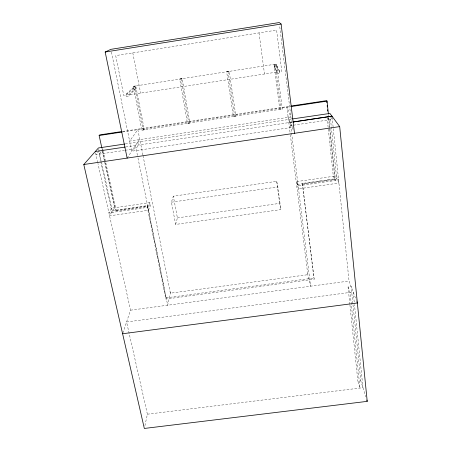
<?xml version="1.0" encoding="UTF-8"?>
<svg xmlns="http://www.w3.org/2000/svg" width="451" height="451" viewBox="0 0 451 451"><rect width="100%" height="100%" fill="white"/><g stroke="black" fill="none" stroke-linecap="round" stroke-linejoin="round"><path stroke-width="0.34" stroke-dasharray="2.25 1.69" d="M144.314 129.73L143.255 129.73L134.663 85.983L135.734 85.927L144.314 129.73L141.862 130.215L133.316 86.299L275.882 64.093L276.581 64.11L282.287 108.995L279.767 109.373L274.011 64.51L275.228 64.177L280.95 108.973L279.767 109.373M141.862 130.215L282.287 108.995M135.734 85.927L133.22 86.389M144.912 425.733L147.392 414.193L126.568 321.98L353.206 292.022L354.413 303.895M170.658 291.977L167.682 305.231L137.617 156.232M302.644 184.25L335.29 179.577L334.884 178.771L302.379 183.433L314.2 279.186L165.821 299.058L166.109 297.835L147.5 205.622L116.149 210.11L115.642 211.029L147.116 206.519L147.5 205.622M175.642 224.44L177.401 217.872L173.325 196.179L276.711 181.313L277.833 186.945L280.872 209.597L175.642 224.44L171.431 202.189L173.325 196.179M122.83 333.097L130.542 310.181L97.952 163.533M149.867 202.662L147.928 207.325L108.928 212.906L111.685 208.142L149.867 202.662L150.442 205.543L148.52 210.256L109.576 215.82L112.316 211.006L101.498 161.886M276.559 64.155L274.011 64.51M127.148 158.092L140.137 138.434M235.884 115.986L233.387 116.364L226.656 71.856L227.947 71.512L229.204 71.461L235.884 115.986L233.387 116.364M99.102 151L95.973 154.62L124.442 150.375M189.894 122.92L187.441 123.349L179.729 79.139L180.766 78.84L182.255 78.745L189.894 122.92L187.441 123.349M276.886 66.077L279.682 71.658L281.757 71.337L276.598 30.11L115.693 55.597L123.822 95.713L125.829 95.403A1.409 1.342 49.9 0 0 128.084 96.277L135.475 89.129M135.881 87.928L128.512 94.992L276.92 72.081L274.315 66.477M133.378 88.311L125.829 95.403A1.409 1.342 49.9 0 1 127.605 93.909A1.409 1.342 49.9 0 1 128.084 96.277M229.204 71.461L226.656 71.856M126.263 94.118L133.784 87.111M182.255 78.745L179.729 79.139M122.7 131.421L290.467 106.109M122.633 131.968L290.365 106.667M125.322 143.942L291.882 119.019M125.761 146.964L292.355 122.091L290.269 122.401L310.587 286.182L307.526 273.565M125.124 150.273L136.089 148.638L138.344 145.143L137.73 142.082M296.848 181.567L336.423 175.89L338.605 180.039L298.139 185.829L296.848 181.567L297.215 184.521L298.511 188.839L338.915 183.067L336.734 178.861L330.301 117.187M171.431 202.189L277.833 186.945M112.316 211.006L150.442 205.543M297.215 184.521L336.734 178.861M177.401 217.872L279.676 203.384L280.872 209.597M166.109 297.835L313.896 278.025L314.2 279.186M130.542 310.181L349.051 281.058L356.38 300.4M349.88 304.414L348.059 286.954L351.132 286.548L352.924 304.013M349.953 305.107L357.885 381.213L360.806 380.853L365.789 396.807M147.392 414.193L362.948 387.697L354.486 304.594M330.933 117.457L332.336 119.397L290.669 125.609L289.503 122.565L289.114 119.425M329.067 119.887L327.037 116.961L333.323 176.335L335.431 180.49L328.672 116.544M276.801 65.745L279.586 71.303M274.4 66.81L277.01 72.436M287.89 116.279L293.116 129.713M348.059 286.954L350.077 292.44L359.971 388.063L357.885 381.213M95.561 152.754L97.799 162.845M100.607 161.013L99.096 154.152L102.151 150.549L114.661 207.714L111.961 212.472L100.759 161.7M101.982 148.554L102.433 150.617M102.586 151.305L115.642 211.029M98.696 149.18L101.345 161.204M102.715 148.565L103.161 150.617M103.313 151.299L116.149 210.11M111.459 52.096L131.698 151.209L292.186 127.329L279.603 25.346M135.458 145.515L137.482 155.544M147.116 206.519L165.821 299.058M142.877 154.969L137.843 129.674L129.634 141.101L290.906 116.939L286.904 107.191L290.281 134.297M143.012 155.663L170.388 293.184L307.802 274.71L290.371 134.996M132.791 52.885L140.605 93.126M181.093 78.784L188.744 122.869M227.947 71.512L234.644 115.952M276.711 181.313L279.676 203.384M259.015 32.895L264.5 73.998M302.379 183.433L313.896 278.025M328.452 114.441L328.599 115.845M328.497 118.083L329.596 128.546M329.67 129.245L334.884 178.771M352.992 304.713L360.806 380.853M332.077 116.905L349.051 281.058M278.831 73.169A1.426 1.387 -63.8 0 0 279.152 70.728A1.426 1.387 -63.8 0 0 276.92 71.715A1.426 1.387 -63.8 0 0 278.831 73.169M133.355 87.973A1.319 1.252 52.3 0 0 135.193 89.304A1.319 1.252 52.3 0 0 135.334 87.077A1.319 1.252 52.3 0 0 133.355 87.973M276.097 67.492A1.33 1.291 -66.5 0 0 276.395 65.209A1.33 1.291 -66.5 0 0 274.315 66.128A1.33 1.291 -66.5 0 0 276.097 67.492"/><path stroke-width="0.68" d="M331.998 116.172L293.054 121.995L331.998 116.172L339.688 126.596L367.215 401.362L144.331 428.45L83.785 164.519L98.431 147.962L124.628 144.044M101.836 147.872L99.13 135.514L99.727 134.888L122.007 131.523M127.148 158.092L105.173 52.017L110.895 49.339L279.259 22.55L281.114 24.055L294.509 133.293M105.173 52.017L281.114 24.055M291.16 106.002L326.665 100.646L327.054 101.137L328.373 113.742M99.13 135.514L121.939 132.07M291.053 106.566L327.054 101.137M95.285 151.513L125.068 147.065M83.785 164.519L339.688 126.596M292.569 118.917L329.912 113.432L332.009 116.279M122.61 333.751L357.361 302.982L356.871 301.691M366.804 400.06L367.215 401.362M326.738 101.345L326.885 102.738M327.178 105.528L327.325 106.926M327.618 109.717L327.764 111.109"/></g></svg>
